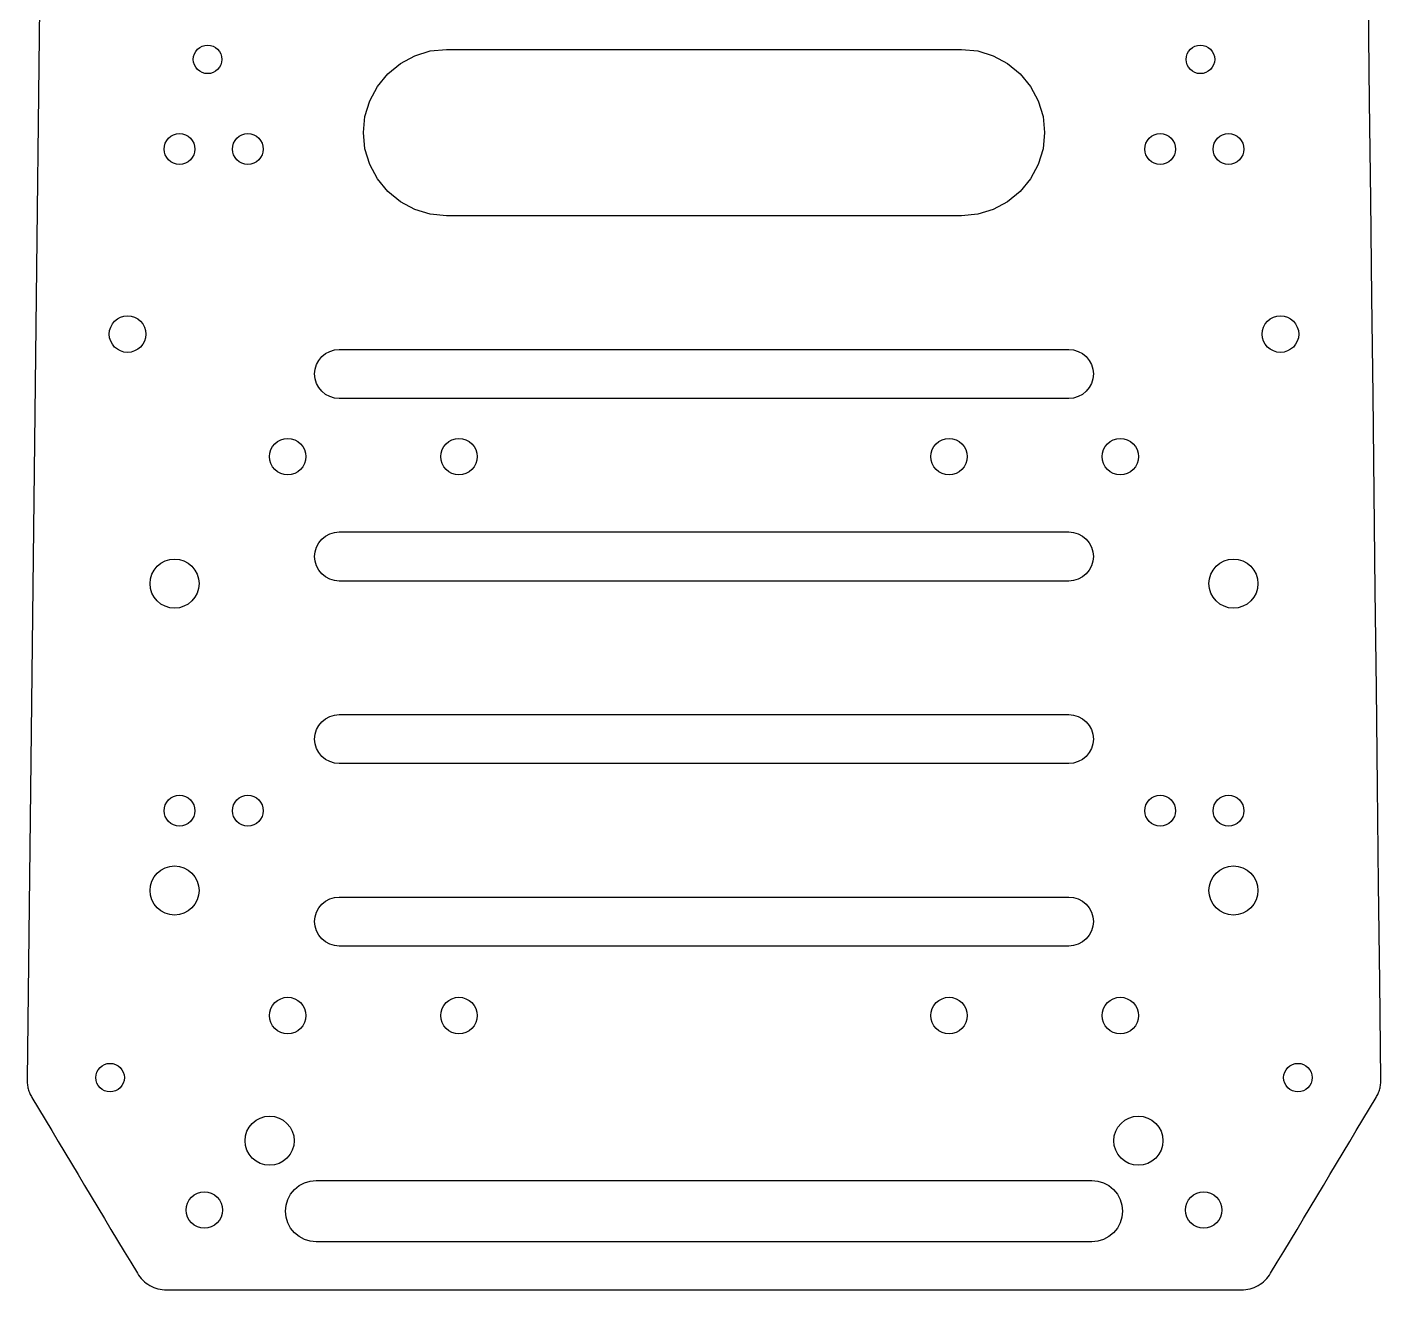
# Model space of a CAD drawing. Header units: millimetres. Extents: x -60 to 60, y -135 to 135.
# Drawn here: x -59.4 to 59.4, y -135 to -24.3 of the extents above; entities that cross this region are included whole.
import ezdxf

# ---------------------------------------------------------------- set-up
doc = ezdxf.new("R2010")
doc.units = ezdxf.units.MM

msp = doc.modelspace()

# ---------------------------------------------------------------- linework, layer by layer
at = {"layer": 'HOLES'}
for points in [[(-42.2845, -27.0972), (-42.3108, -27.3406), (-42.3833, -27.5745), (-42.4973, -27.7912), (-42.6512, -27.9816), (-42.8409, -28.1364), (-43.0567, -28.2522), (-43.2908, -28.3238), (-43.5345, -28.3472), (-43.7782, -28.3238), (-44.0123, -28.2522), (-44.2281, -28.1364), (-44.4178, -27.9816), (-44.5717, -27.7912), (-44.6857, -27.5745), (-44.7582, -27.3406), (-44.7845, -27.0972), (-44.7582, -26.8538), (-44.6857, -26.6199), (-44.5717, -26.4032), (-44.4178, -26.2128), (-44.2281, -26.058), (-44.0123, -25.9423), (-43.7782, -25.8707), (-43.5345, -25.8472), (-43.2908, -25.8707), (-43.0567, -25.9423), (-42.8409, -26.058), (-42.6512, -26.2128), (-42.4973, -26.4032), (-42.3833, -26.6199), (-42.3108, -26.8538)], [(44.7845, -27.0972), (44.7582, -27.3406), (44.6857, -27.5745), (44.5717, -27.7912), (44.4178, -27.9816), (44.2281, -28.1364), (44.0123, -28.2522), (43.7782, -28.3238), (43.5345, -28.3472), (43.2908, -28.3238), (43.0567, -28.2522), (42.8409, -28.1364), (42.6512, -27.9816), (42.4973, -27.7912), (42.3833, -27.5745), (42.3108, -27.3406), (42.2845, -27.0972), (42.3108, -26.8538), (42.3833, -26.6199), (42.4973, -26.4032), (42.6512, -26.2128), (42.8409, -26.058), (43.0567, -25.9423), (43.2908, -25.8707), (43.5345, -25.8472), (43.7782, -25.8707), (44.0123, -25.9423), (44.2281, -26.058), (44.4178, -26.2128), (44.5717, -26.4032), (44.6857, -26.6199), (44.7582, -26.8538)], [(-22.5788, -26.221), (0, -26.221), (22.5788, -26.221), (24.0013, -26.3614), (25.3691, -26.7761), (26.6287, -27.4519), (27.7351, -28.3568), (28.6406, -29.4628), (29.3157, -30.7227), (29.7306, -32.0905), (29.8708, -33.513), (29.7306, -34.9354), (29.3157, -36.3032), (28.6406, -37.5631), (27.7351, -38.6691), (26.6287, -39.574), (25.3691, -40.2498), (24.0013, -40.6645), (22.5788, -40.8049), (0, -40.8049), (-22.5788, -40.8049), (-24.0013, -40.6645), (-25.3691, -40.2498), (-26.6287, -39.574), (-27.7351, -38.6691), (-28.6406, -37.5631), (-29.3157, -36.3032), (-29.7306, -34.9354), (-29.8708, -33.513), (-29.7306, -32.0905), (-29.3157, -30.7227), (-28.6406, -29.4628), (-27.7351, -28.3568), (-26.6287, -27.4519), (-25.3691, -26.7761), (-24.0013, -26.3614)], [(-47.3476, -34.9579), (-47.3215, -34.6946), (-47.2448, -34.4413), (-47.1199, -34.208), (-46.9522, -34.0033), (-46.747, -33.8361), (-46.514, -33.7107), (-46.261, -33.6333), (-45.9976, -33.6079), (-45.7341, -33.6333), (-45.4811, -33.7107), (-45.2481, -33.8361), (-45.043, -34.0033), (-44.8752, -34.208), (-44.7503, -34.4413), (-44.6736, -34.6946), (-44.6476, -34.9579), (-44.6736, -35.2213), (-44.7503, -35.4745), (-44.8752, -35.7078), (-45.043, -35.9125), (-45.2481, -36.0797), (-45.4811, -36.2051), (-45.7341, -36.2826), (-45.9976, -36.3079), (-46.261, -36.2826), (-46.514, -36.2051), (-46.747, -36.0797), (-46.9522, -35.9125), (-47.1199, -35.7078), (-47.2448, -35.4745), (-47.3215, -35.2213)], [(-41.3524, -34.9579), (-41.3264, -34.6946), (-41.2497, -34.4413), (-41.1248, -34.208), (-40.957, -34.0033), (-40.7519, -33.8361), (-40.5189, -33.7107), (-40.2659, -33.6333), (-40.0024, -33.6079), (-39.739, -33.6333), (-39.486, -33.7107), (-39.253, -33.8361), (-39.0478, -34.0033), (-38.8801, -34.208), (-38.7552, -34.4413), (-38.6785, -34.6946), (-38.6524, -34.9579), (-38.6785, -35.2213), (-38.7552, -35.4745), (-38.8801, -35.7078), (-39.0478, -35.9125), (-39.253, -36.0797), (-39.486, -36.2051), (-39.739, -36.2826), (-40.0024, -36.3079), (-40.2659, -36.2826), (-40.5189, -36.2051), (-40.7519, -36.0797), (-40.957, -35.9125), (-41.1248, -35.7078), (-41.2497, -35.4745), (-41.3264, -35.2213)], [(38.6524, -34.9579), (38.6785, -34.6946), (38.7552, -34.4413), (38.8801, -34.208), (39.0478, -34.0033), (39.253, -33.8361), (39.486, -33.7107), (39.739, -33.6333), (40.0024, -33.6079), (40.2659, -33.6333), (40.5189, -33.7107), (40.7519, -33.8361), (40.957, -34.0033), (41.1248, -34.208), (41.2497, -34.4413), (41.3264, -34.6946), (41.3524, -34.9579), (41.3264, -35.2213), (41.2497, -35.4745), (41.1248, -35.7078), (40.957, -35.9125), (40.7519, -36.0797), (40.5189, -36.2051), (40.2659, -36.2826), (40.0024, -36.3079), (39.739, -36.2826), (39.486, -36.2051), (39.253, -36.0797), (39.0478, -35.9125), (38.8801, -35.7078), (38.7552, -35.4745), (38.6785, -35.2213)], [(44.6476, -34.9579), (44.6736, -34.6946), (44.7503, -34.4413), (44.8752, -34.208), (45.043, -34.0033), (45.2481, -33.8361), (45.4811, -33.7107), (45.7341, -33.6333), (45.9976, -33.6079), (46.261, -33.6333), (46.514, -33.7107), (46.747, -33.8361), (46.9522, -34.0033), (47.1199, -34.208), (47.2448, -34.4413), (47.3215, -34.6946), (47.3476, -34.9579), (47.3215, -35.2213), (47.2448, -35.4745), (47.1199, -35.7078), (46.9522, -35.9125), (46.747, -36.0797), (46.514, -36.2051), (46.261, -36.2826), (45.9976, -36.3079), (45.7341, -36.2826), (45.4811, -36.2051), (45.2481, -36.0797), (45.043, -35.9125), (44.8752, -35.7078), (44.7503, -35.4745), (44.6736, -35.2213)], [(-48.9542, -51.1818), (-48.9851, -51.4939), (-49.076, -51.7941), (-49.2241, -52.0706), (-49.4228, -52.3132), (-49.666, -52.5113), (-49.9422, -52.66), (-50.242, -52.7518), (-50.5542, -52.7818), (-50.8664, -52.7518), (-51.1663, -52.66), (-51.4425, -52.5113), (-51.6856, -52.3132), (-51.8844, -52.0706), (-52.0324, -51.7941), (-52.1233, -51.4939), (-52.1542, -51.1818), (-52.1233, -50.8697), (-52.0324, -50.5695), (-51.8844, -50.293), (-51.6856, -50.0505), (-51.4425, -49.8523), (-51.1663, -49.7037), (-50.8664, -49.6119), (-50.5542, -49.5818), (-50.242, -49.6119), (-49.9422, -49.7037), (-49.666, -49.8523), (-49.4228, -50.0505), (-49.2241, -50.293), (-49.076, -50.5695), (-48.9851, -50.8697)], [(52.1542, -51.1818), (52.1233, -51.4939), (52.0324, -51.7941), (51.8844, -52.0706), (51.6856, -52.3132), (51.4425, -52.5113), (51.1663, -52.66), (50.8664, -52.7518), (50.5542, -52.7818), (50.242, -52.7518), (49.9422, -52.66), (49.666, -52.5113), (49.4228, -52.3132), (49.2241, -52.0706), (49.076, -51.7941), (48.9851, -51.4939), (48.9542, -51.1818), (48.9851, -50.8697), (49.076, -50.5695), (49.2241, -50.293), (49.4228, -50.0505), (49.666, -49.8523), (49.9422, -49.7037), (50.242, -49.6119), (50.5542, -49.5818), (50.8664, -49.6119), (51.1663, -49.7037), (51.4425, -49.8523), (51.6856, -50.0505), (51.8844, -50.293), (52.0324, -50.5695), (52.1233, -50.8697)], [(32, -52.5265), (32.4188, -52.5703), (32.8212, -52.6947), (33.1934, -52.8919), (33.5209, -53.1568), (33.7877, -53.4825), (33.9852, -53.8545), (34.1078, -54.2575), (34.15, -54.6765), (34.1078, -55.0955), (33.9852, -55.4985), (33.7877, -55.8705), (33.5209, -56.1962), (33.1934, -56.4611), (32.8212, -56.6583), (32.4188, -56.7827), (32, -56.8265), (0, -56.8265), (-32, -56.8265), (-32.4188, -56.7827), (-32.8212, -56.6583), (-33.1934, -56.4611), (-33.5209, -56.1962), (-33.7877, -55.8705), (-33.9852, -55.4985), (-34.1078, -55.0955), (-34.15, -54.6765), (-34.1078, -54.2575), (-33.9852, -53.8545), (-33.7877, -53.4825), (-33.5209, -53.1568), (-33.1934, -52.8919), (-32.8212, -52.6947), (-32.4188, -52.5703), (-32, -52.5265), (0, -52.5265)], [(-38.1075, -61.9189), (-38.0766, -61.6068), (-37.9857, -61.3067), (-37.8376, -61.0301), (-37.6388, -60.7876), (-37.3957, -60.5894), (-37.1195, -60.4408), (-36.8197, -60.349), (-36.5075, -60.3189), (-36.1953, -60.349), (-35.8954, -60.4408), (-35.6192, -60.5894), (-35.3761, -60.7876), (-35.1773, -61.0301), (-35.0293, -61.3067), (-34.9383, -61.6068), (-34.9075, -61.9189), (-34.9383, -62.231), (-35.0293, -62.5312), (-35.1773, -62.8077), (-35.3761, -63.0503), (-35.6192, -63.2484), (-35.8954, -63.3971), (-36.1953, -63.4889), (-36.5075, -63.5189), (-36.8197, -63.4889), (-37.1195, -63.3971), (-37.3957, -63.2484), (-37.6388, -63.0503), (-37.8376, -62.8077), (-37.9857, -62.5312), (-38.0766, -62.231)], [(-23.0925, -61.9189), (-23.0617, -61.6068), (-22.9707, -61.3067), (-22.8227, -61.0301), (-22.6239, -60.7876), (-22.3808, -60.5894), (-22.1046, -60.4408), (-21.8047, -60.349), (-21.4925, -60.3189), (-21.1803, -60.349), (-20.8805, -60.4408), (-20.6043, -60.5894), (-20.3612, -60.7876), (-20.1624, -61.0301), (-20.0143, -61.3067), (-19.9234, -61.6068), (-19.8925, -61.9189), (-19.9234, -62.231), (-20.0143, -62.5312), (-20.1624, -62.8077), (-20.3612, -63.0503), (-20.6043, -63.2484), (-20.8805, -63.3971), (-21.1803, -63.4889), (-21.4925, -63.5189), (-21.8047, -63.4889), (-22.1046, -63.3971), (-22.3808, -63.2484), (-22.6239, -63.0503), (-22.8227, -62.8077), (-22.9707, -62.5312), (-23.0617, -62.231)], [(19.8925, -61.9189), (19.9234, -61.6068), (20.0143, -61.3067), (20.1624, -61.0301), (20.3612, -60.7876), (20.6043, -60.5894), (20.8805, -60.4408), (21.1803, -60.349), (21.4925, -60.3189), (21.8047, -60.349), (22.1046, -60.4408), (22.3808, -60.5894), (22.6239, -60.7876), (22.8227, -61.0301), (22.9707, -61.3067), (23.0617, -61.6068), (23.0925, -61.9189), (23.0617, -62.231), (22.9707, -62.5312), (22.8227, -62.8077), (22.6239, -63.0503), (22.3808, -63.2484), (22.1046, -63.3971), (21.8047, -63.4889), (21.4925, -63.5189), (21.1803, -63.4889), (20.8805, -63.3971), (20.6043, -63.2484), (20.3612, -63.0503), (20.1624, -62.8077), (20.0143, -62.5312), (19.9234, -62.231)], [(34.9075, -61.9189), (34.9383, -61.6068), (35.0293, -61.3067), (35.1773, -61.0301), (35.3761, -60.7876), (35.6192, -60.5894), (35.8954, -60.4408), (36.1953, -60.349), (36.5075, -60.3189), (36.8197, -60.349), (37.1195, -60.4408), (37.3957, -60.5894), (37.6388, -60.7876), (37.8376, -61.0301), (37.9857, -61.3067), (38.0766, -61.6068), (38.1075, -61.9189), (38.0766, -62.231), (37.9857, -62.5312), (37.8376, -62.8077), (37.6388, -63.0503), (37.3957, -63.2484), (37.1195, -63.3971), (36.8197, -63.4889), (36.5075, -63.5189), (36.1953, -63.4889), (35.8954, -63.3971), (35.6192, -63.2484), (35.3761, -63.0503), (35.1773, -62.8077), (35.0293, -62.5312), (34.9383, -62.231)], [(32, -68.5265), (32.4188, -68.5703), (32.8212, -68.6947), (33.1934, -68.8919), (33.5209, -69.1568), (33.7877, -69.4825), (33.9852, -69.8545), (34.1078, -70.2575), (34.15, -70.6765), (34.1078, -71.0955), (33.9852, -71.4985), (33.7877, -71.8705), (33.5209, -72.1962), (33.1934, -72.4611), (32.8212, -72.6583), (32.4188, -72.7827), (32, -72.8265), (0, -72.8265), (-32, -72.8265), (-32.4188, -72.7827), (-32.8212, -72.6583), (-33.1934, -72.4611), (-33.5209, -72.1962), (-33.7877, -71.8705), (-33.9852, -71.4985), (-34.1078, -71.0955), (-34.15, -70.6765), (-34.1078, -70.2575), (-33.9852, -69.8545), (-33.7877, -69.4825), (-33.5209, -69.1568), (-33.1934, -68.8919), (-32.8212, -68.6947), (-32.4188, -68.5703), (-32, -68.5265), (0, -68.5265)], [(-48.58, -73.0534), (-48.5385, -72.634), (-48.4163, -72.2306), (-48.2174, -71.859), (-47.9503, -71.5331), (-47.6236, -71.2668), (-47.2524, -71.0671), (-46.8495, -70.9437), (-46.43, -70.9034), (-46.0105, -70.9437), (-45.6075, -71.0671), (-45.2364, -71.2668), (-44.9097, -71.5331), (-44.6426, -71.859), (-44.4437, -72.2306), (-44.3215, -72.634), (-44.28, -73.0534), (-44.3215, -73.4728), (-44.4437, -73.8761), (-44.6426, -74.2477), (-44.9097, -74.5736), (-45.2364, -74.8399), (-45.6075, -75.0396), (-46.0105, -75.163), (-46.43, -75.2034), (-46.8495, -75.163), (-47.2524, -75.0396), (-47.6236, -74.8399), (-47.9503, -74.5736), (-48.2174, -74.2477), (-48.4163, -73.8761), (-48.5385, -73.4728)], [(48.58, -73.0534), (48.5385, -73.4728), (48.4163, -73.8761), (48.2174, -74.2477), (47.9503, -74.5736), (47.6236, -74.8399), (47.2524, -75.0396), (46.8495, -75.163), (46.43, -75.2034), (46.0105, -75.163), (45.6075, -75.0396), (45.2364, -74.8399), (44.9097, -74.5736), (44.6426, -74.2477), (44.4437, -73.8761), (44.3215, -73.4728), (44.28, -73.0534), (44.3215, -72.634), (44.4437, -72.2306), (44.6426, -71.859), (44.9097, -71.5331), (45.2364, -71.2668), (45.6075, -71.0671), (46.0105, -70.9437), (46.43, -70.9034), (46.8495, -70.9437), (47.2524, -71.0671), (47.6236, -71.2668), (47.9503, -71.5331), (48.2174, -71.859), (48.4163, -72.2306), (48.5385, -72.634)], [(32, -88.8265), (0, -88.8265), (-32, -88.8265), (-32.4188, -88.7827), (-32.8212, -88.6583), (-33.1934, -88.4611), (-33.5209, -88.1962), (-33.7877, -87.8705), (-33.9852, -87.4985), (-34.1078, -87.0955), (-34.15, -86.6765), (-34.1078, -86.2575), (-33.9852, -85.8545), (-33.7877, -85.4825), (-33.5209, -85.1568), (-33.1934, -84.8919), (-32.8212, -84.6947), (-32.4188, -84.5703), (-32, -84.5265), (0, -84.5265), (32, -84.5265), (32.4188, -84.5703), (32.8212, -84.6947), (33.1934, -84.8919), (33.5209, -85.1568), (33.7877, -85.4825), (33.9852, -85.8545), (34.1078, -86.2575), (34.15, -86.6765), (34.1078, -87.0955), (33.9852, -87.4985), (33.7877, -87.8705), (33.5209, -88.1962), (33.1934, -88.4611), (32.8212, -88.6583), (32.4188, -88.7827)], [(-47.3476, -92.9579), (-47.3215, -92.6946), (-47.2448, -92.4413), (-47.1199, -92.208), (-46.9522, -92.0033), (-46.747, -91.8361), (-46.514, -91.7107), (-46.261, -91.6333), (-45.9976, -91.6079), (-45.7341, -91.6333), (-45.4811, -91.7107), (-45.2481, -91.8361), (-45.043, -92.0033), (-44.8752, -92.208), (-44.7503, -92.4413), (-44.6736, -92.6946), (-44.6476, -92.9579), (-44.6736, -93.2213), (-44.7503, -93.4745), (-44.8752, -93.7078), (-45.043, -93.9125), (-45.2481, -94.0797), (-45.4811, -94.2051), (-45.7341, -94.2826), (-45.9976, -94.3079), (-46.261, -94.2826), (-46.514, -94.2051), (-46.747, -94.0797), (-46.9522, -93.9125), (-47.1199, -93.7078), (-47.2448, -93.4745), (-47.3215, -93.2213)], [(-41.3524, -92.9579), (-41.3264, -92.6946), (-41.2497, -92.4413), (-41.1248, -92.208), (-40.957, -92.0033), (-40.7519, -91.8361), (-40.5189, -91.7107), (-40.2659, -91.6333), (-40.0024, -91.6079), (-39.739, -91.6333), (-39.486, -91.7107), (-39.253, -91.8361), (-39.0478, -92.0033), (-38.8801, -92.208), (-38.7552, -92.4413), (-38.6785, -92.6946), (-38.6524, -92.9579), (-38.6785, -93.2213), (-38.7552, -93.4745), (-38.8801, -93.7078), (-39.0478, -93.9125), (-39.253, -94.0797), (-39.486, -94.2051), (-39.739, -94.2826), (-40.0024, -94.3079), (-40.2659, -94.2826), (-40.5189, -94.2051), (-40.7519, -94.0797), (-40.957, -93.9125), (-41.1248, -93.7078), (-41.2497, -93.4745), (-41.3264, -93.2213)], [(38.6524, -92.9579), (38.6785, -92.6946), (38.7552, -92.4413), (38.8801, -92.208), (39.0478, -92.0033), (39.253, -91.8361), (39.486, -91.7107), (39.739, -91.6333), (40.0024, -91.6079), (40.2659, -91.6333), (40.5189, -91.7107), (40.7519, -91.8361), (40.957, -92.0033), (41.1248, -92.208), (41.2497, -92.4413), (41.3264, -92.6946), (41.3524, -92.9579), (41.3264, -93.2213), (41.2497, -93.4745), (41.1248, -93.7078), (40.957, -93.9125), (40.7519, -94.0797), (40.5189, -94.2051), (40.2659, -94.2826), (40.0024, -94.3079), (39.739, -94.2826), (39.486, -94.2051), (39.253, -94.0797), (39.0478, -93.9125), (38.8801, -93.7078), (38.7552, -93.4745), (38.6785, -93.2213)], [(44.6476, -92.9579), (44.6736, -92.6946), (44.7503, -92.4413), (44.8752, -92.208), (45.043, -92.0033), (45.2481, -91.8361), (45.4811, -91.7107), (45.7341, -91.6333), (45.9976, -91.6079), (46.261, -91.6333), (46.514, -91.7107), (46.747, -91.8361), (46.9522, -92.0033), (47.1199, -92.208), (47.2448, -92.4413), (47.3215, -92.6946), (47.3476, -92.9579), (47.3215, -93.2213), (47.2448, -93.4745), (47.1199, -93.7078), (46.9522, -93.9125), (46.747, -94.0797), (46.514, -94.2051), (46.261, -94.2826), (45.9976, -94.3079), (45.7341, -94.2826), (45.4811, -94.2051), (45.2481, -94.0797), (45.043, -93.9125), (44.8752, -93.7078), (44.7503, -93.4745), (44.6736, -93.2213)], [(-48.58, -99.9534), (-48.5385, -99.534), (-48.4163, -99.1306), (-48.2174, -98.759), (-47.9503, -98.4331), (-47.6236, -98.1668), (-47.2524, -97.9671), (-46.8495, -97.8437), (-46.43, -97.8034), (-46.0105, -97.8437), (-45.6075, -97.9671), (-45.2364, -98.1668), (-44.9097, -98.4331), (-44.6426, -98.759), (-44.4437, -99.1306), (-44.3215, -99.534), (-44.28, -99.9534), (-44.3215, -100.3728), (-44.4437, -100.7761), (-44.6426, -101.1477), (-44.9097, -101.4736), (-45.2364, -101.7399), (-45.6075, -101.9396), (-46.0105, -102.063), (-46.43, -102.1034), (-46.8495, -102.063), (-47.2524, -101.9396), (-47.6236, -101.7399), (-47.9503, -101.4736), (-48.2174, -101.1477), (-48.4163, -100.7761), (-48.5385, -100.3728)], [(48.58, -99.9534), (48.5385, -100.3728), (48.4163, -100.7761), (48.2174, -101.1477), (47.9503, -101.4736), (47.6236, -101.7399), (47.2524, -101.9396), (46.8495, -102.063), (46.43, -102.1034), (46.0105, -102.063), (45.6075, -101.9396), (45.2364, -101.7399), (44.9097, -101.4736), (44.6426, -101.1477), (44.4437, -100.7761), (44.3215, -100.3728), (44.28, -99.9534), (44.3215, -99.534), (44.4437, -99.1306), (44.6426, -98.759), (44.9097, -98.4331), (45.2364, -98.1668), (45.6075, -97.9671), (46.0105, -97.8437), (46.43, -97.8034), (46.8495, -97.8437), (47.2524, -97.9671), (47.6236, -98.1668), (47.9503, -98.4331), (48.2174, -98.759), (48.4163, -99.1306), (48.5385, -99.534)], [(32, -104.8265), (0, -104.8265), (-32, -104.8265), (-32.4188, -104.7827), (-32.8212, -104.6583), (-33.1934, -104.4611), (-33.5209, -104.1962), (-33.7877, -103.8705), (-33.9852, -103.4985), (-34.1078, -103.0955), (-34.15, -102.6765), (-34.1078, -102.2575), (-33.9852, -101.8545), (-33.7877, -101.4825), (-33.5209, -101.1568), (-33.1934, -100.8919), (-32.8212, -100.6947), (-32.4188, -100.5703), (-32, -100.5265), (0, -100.5265), (32, -100.5265), (32.4188, -100.5703), (32.8212, -100.6947), (33.1934, -100.8919), (33.5209, -101.1568), (33.7877, -101.4825), (33.9852, -101.8545), (34.1078, -102.2575), (34.15, -102.6765), (34.1078, -103.0955), (33.9852, -103.4985), (33.7877, -103.8705), (33.5209, -104.1962), (33.1934, -104.4611), (32.8212, -104.6583), (32.4188, -104.7827)], [(-38.1075, -110.9189), (-38.0766, -110.6068), (-37.9857, -110.3067), (-37.8376, -110.0301), (-37.6388, -109.7876), (-37.3957, -109.5894), (-37.1195, -109.4408), (-36.8197, -109.349), (-36.5075, -109.3189), (-36.1953, -109.349), (-35.8954, -109.4408), (-35.6192, -109.5894), (-35.3761, -109.7876), (-35.1773, -110.0301), (-35.0293, -110.3067), (-34.9383, -110.6068), (-34.9075, -110.9189), (-34.9383, -111.231), (-35.0293, -111.5312), (-35.1773, -111.8077), (-35.3761, -112.0503), (-35.6192, -112.2484), (-35.8954, -112.3971), (-36.1953, -112.4889), (-36.5075, -112.5189), (-36.8197, -112.4889), (-37.1195, -112.3971), (-37.3957, -112.2484), (-37.6388, -112.0503), (-37.8376, -111.8077), (-37.9857, -111.5312), (-38.0766, -111.231)], [(-23.0925, -110.9189), (-23.0617, -110.6068), (-22.9707, -110.3067), (-22.8227, -110.0301), (-22.6239, -109.7876), (-22.3808, -109.5894), (-22.1046, -109.4408), (-21.8047, -109.349), (-21.4925, -109.3189), (-21.1803, -109.349), (-20.8805, -109.4408), (-20.6043, -109.5894), (-20.3612, -109.7876), (-20.1624, -110.0301), (-20.0143, -110.3067), (-19.9234, -110.6068), (-19.8925, -110.9189), (-19.9234, -111.231), (-20.0143, -111.5312), (-20.1624, -111.8077), (-20.3612, -112.0503), (-20.6043, -112.2484), (-20.8805, -112.3971), (-21.1803, -112.4889), (-21.4925, -112.5189), (-21.8047, -112.4889), (-22.1046, -112.3971), (-22.3808, -112.2484), (-22.6239, -112.0503), (-22.8227, -111.8077), (-22.9707, -111.5312), (-23.0617, -111.231)], [(19.8925, -110.9189), (19.9234, -110.6068), (20.0143, -110.3067), (20.1624, -110.0301), (20.3612, -109.7876), (20.6043, -109.5894), (20.8805, -109.4408), (21.1803, -109.349), (21.4925, -109.3189), (21.8047, -109.349), (22.1046, -109.4408), (22.3808, -109.5894), (22.6239, -109.7876), (22.8227, -110.0301), (22.9707, -110.3067), (23.0617, -110.6068), (23.0925, -110.9189), (23.0617, -111.231), (22.9707, -111.5312), (22.8227, -111.8077), (22.6239, -112.0503), (22.3808, -112.2484), (22.1046, -112.3971), (21.8047, -112.4889), (21.4925, -112.5189), (21.1803, -112.4889), (20.8805, -112.3971), (20.6043, -112.2484), (20.3612, -112.0503), (20.1624, -111.8077), (20.0143, -111.5312), (19.9234, -111.231)], [(34.9075, -110.9189), (34.9383, -110.6068), (35.0293, -110.3067), (35.1773, -110.0301), (35.3761, -109.7876), (35.6192, -109.5894), (35.8954, -109.4408), (36.1953, -109.349), (36.5075, -109.3189), (36.8197, -109.349), (37.1195, -109.4408), (37.3957, -109.5894), (37.6388, -109.7876), (37.8376, -110.0301), (37.9857, -110.3067), (38.0766, -110.6068), (38.1075, -110.9189), (38.0766, -111.231), (37.9857, -111.5312), (37.8376, -111.8077), (37.6388, -112.0503), (37.3957, -112.2484), (37.1195, -112.3971), (36.8197, -112.4889), (36.5075, -112.5189), (36.1953, -112.4889), (35.8954, -112.3971), (35.6192, -112.2484), (35.3761, -112.0503), (35.1773, -111.8077), (35.0293, -111.5312), (34.9383, -111.231)], [(-50.833, -116.3572), (-50.8593, -116.6006), (-50.9318, -116.8345), (-51.0458, -117.0513), (-51.1997, -117.2417), (-51.3894, -117.3964), (-51.6052, -117.5122), (-51.8393, -117.5838), (-52.083, -117.6072), (-52.3267, -117.5838), (-52.5608, -117.5122), (-52.7766, -117.3964), (-52.9663, -117.2417), (-53.1202, -117.0513), (-53.2342, -116.8345), (-53.3067, -116.6006), (-53.333, -116.3572), (-53.3067, -116.1139), (-53.2342, -115.88), (-53.1202, -115.6632), (-52.9663, -115.4728), (-52.7766, -115.3181), (-52.5608, -115.2023), (-52.3267, -115.1307), (-52.083, -115.1072), (-51.8393, -115.1307), (-51.6052, -115.2023), (-51.3894, -115.3181), (-51.1997, -115.4728), (-51.0458, -115.6632), (-50.9318, -115.88), (-50.8593, -116.1139)], [(53.333, -116.3572), (53.3067, -116.6006), (53.2342, -116.8345), (53.1202, -117.0513), (52.9663, -117.2417), (52.7766, -117.3964), (52.5608, -117.5122), (52.3267, -117.5838), (52.083, -117.6072), (51.8393, -117.5838), (51.6052, -117.5122), (51.3894, -117.3964), (51.1997, -117.2417), (51.0458, -117.0513), (50.9318, -116.8345), (50.8593, -116.6006), (50.833, -116.3572), (50.8593, -116.1139), (50.9318, -115.88), (51.0458, -115.6632), (51.1997, -115.4728), (51.3894, -115.3181), (51.6052, -115.2023), (51.8393, -115.1307), (52.083, -115.1072), (52.3267, -115.1307), (52.5608, -115.2023), (52.7766, -115.3181), (52.9663, -115.4728), (53.1202, -115.6632), (53.2342, -115.88), (53.3067, -116.1139)], [(-35.9416, -121.8873), (-35.9831, -122.3067), (-36.1052, -122.71), (-36.3041, -123.0816), (-36.5713, -123.4076), (-36.8979, -123.6738), (-37.2691, -123.8736), (-37.672, -123.9969), (-38.0916, -124.0373), (-38.5111, -123.9969), (-38.914, -123.8736), (-39.2852, -123.6738), (-39.6118, -123.4076), (-39.879, -123.0816), (-40.0779, -122.71), (-40.2001, -122.3067), (-40.2416, -121.8873), (-40.2001, -121.4679), (-40.0779, -121.0646), (-39.879, -120.693), (-39.6118, -120.367), (-39.2852, -120.1008), (-38.914, -119.901), (-38.5111, -119.7777), (-38.0916, -119.7373), (-37.672, -119.7777), (-37.2691, -119.901), (-36.8979, -120.1008), (-36.5713, -120.367), (-36.3041, -120.693), (-36.1052, -121.0646), (-35.9831, -121.4679)], [(35.9416, -121.8873), (35.9831, -121.4679), (36.1052, -121.0646), (36.3041, -120.693), (36.5713, -120.367), (36.8979, -120.1008), (37.2691, -119.901), (37.672, -119.7777), (38.0916, -119.7373), (38.5111, -119.7777), (38.914, -119.901), (39.2852, -120.1008), (39.6118, -120.367), (39.879, -120.693), (40.0779, -121.0646), (40.2001, -121.4679), (40.2416, -121.8873), (40.2001, -122.3067), (40.0779, -122.71), (39.879, -123.0816), (39.6118, -123.4076), (39.2852, -123.6738), (38.914, -123.8736), (38.5111, -123.9969), (38.0916, -124.0373), (37.672, -123.9969), (37.2691, -123.8736), (36.8979, -123.6738), (36.5713, -123.4076), (36.3041, -123.0816), (36.1052, -122.71), (35.9831, -122.3067)], [(-34.018, -125.3701), (0, -125.3701), (34.018, -125.3701), (34.5423, -125.422), (35.0465, -125.5747), (35.511, -125.8234), (35.9184, -126.1573), (36.2513, -126.5657), (36.501, -127.0297), (36.6552, -127.5334), (36.7057, -128.0578), (36.6552, -128.5822), (36.501, -129.0859), (36.2513, -129.5499), (35.9184, -129.9583), (35.511, -130.2922), (35.0465, -130.5408), (34.5423, -130.6936), (34.018, -130.7454), (0, -130.7454), (-34.018, -130.7454), (-34.5423, -130.6936), (-35.0465, -130.5408), (-35.511, -130.2922), (-35.9184, -129.9583), (-36.2513, -129.5499), (-36.501, -129.0859), (-36.6552, -128.5822), (-36.7057, -128.0578), (-36.6552, -127.5334), (-36.501, -127.0297), (-36.2513, -126.5657), (-35.9184, -126.1573), (-35.511, -125.8234), (-35.0465, -125.5747), (-34.5423, -125.422)], [(-42.22, -127.9689), (-42.2509, -128.281), (-42.3418, -128.5812), (-42.4898, -128.8577), (-42.6886, -129.1003), (-42.9317, -129.2984), (-43.208, -129.4471), (-43.5078, -129.5388), (-43.82, -129.5689), (-44.1322, -129.5388), (-44.4321, -129.4471), (-44.7083, -129.2984), (-44.9514, -129.1003), (-45.1502, -128.8577), (-45.2982, -128.5812), (-45.3891, -128.281), (-45.42, -127.9689), (-45.3891, -127.6568), (-45.2982, -127.3566), (-45.1502, -127.0801), (-44.9514, -126.8375), (-44.7083, -126.6394), (-44.4321, -126.4907), (-44.1322, -126.3989), (-43.82, -126.3689), (-43.5078, -126.3989), (-43.208, -126.4907), (-42.9317, -126.6394), (-42.6886, -126.8375), (-42.4898, -127.0801), (-42.3418, -127.3566), (-42.2509, -127.6568)], [(42.22, -127.9689), (42.2509, -127.6568), (42.3418, -127.3566), (42.4898, -127.0801), (42.6886, -126.8375), (42.9317, -126.6394), (43.208, -126.4907), (43.5078, -126.3989), (43.82, -126.3689), (44.1322, -126.3989), (44.4321, -126.4907), (44.7083, -126.6394), (44.9514, -126.8375), (45.1502, -127.0801), (45.2982, -127.3566), (45.3891, -127.6568), (45.42, -127.9689), (45.3891, -128.281), (45.2982, -128.5812), (45.1502, -128.8577), (44.9514, -129.1003), (44.7083, -129.2984), (44.4321, -129.4471), (44.1322, -129.5388), (43.82, -129.5689), (43.5078, -129.5388), (43.208, -129.4471), (42.9317, -129.2984), (42.6886, -129.1003), (42.4898, -128.8577), (42.3418, -128.5812), (42.2509, -128.281)]]:
    msp.add_lwpolyline(points, close=True, dxfattribs=at)
at = {"layer": 'OUTLINE'}
msp.add_lwpolyline([(-57.7785, 20.6388), (-58.5716, -47.9489), (-59.3646, -116.5367), (-59.3639, -116.6402), (-59.3595, -116.7435), (-59.3514, -116.8467), (-59.3397, -116.9495), (-59.3245, -117.0519), (-59.3058, -117.1537), (-59.2838, -117.2548), (-59.2584, -117.3552), (-59.2297, -117.4546), (-59.1977, -117.553), (-59.1624, -117.6503), (-59.1238, -117.7463), (-59.082, -117.841), (-59.0369, -117.9342), (-58.9886, -118.0257), (-58.937, -118.1154), (-58.3593, -119.0777), (-57.7816, -120.0401), (-57.2039, -121.0024), (-56.6262, -121.9648), (-56.0486, -122.9271), (-55.4709, -123.8895), (-54.8932, -124.8518), (-54.3155, -125.8142), (-53.7378, -126.7765), (-53.1601, -127.7388), (-52.5824, -128.7012), (-52.0048, -129.6635), (-51.4271, -130.6259), (-50.8494, -131.5882), (-50.2717, -132.5506), (-49.694, -133.5129), (-49.5891, -133.675), (-49.4737, -133.8297), (-49.3486, -133.9769), (-49.2147, -134.1159), (-49.0723, -134.2463), (-48.9221, -134.3675), (-48.7644, -134.4789), (-48.5997, -134.5797), (-48.4285, -134.669), (-48.2519, -134.7469), (-48.0706, -134.8133), (-47.8855, -134.8682), (-47.6974, -134.9116), (-47.5069, -134.943), (-47.3148, -134.9623), (-47.1219, -134.9689), (0, -134.9689), (47.1219, -134.9689), (47.3148, -134.9623), (47.5069, -134.943), (47.6974, -134.9116), (47.8855, -134.8682), (48.0706, -134.8133), (48.2519, -134.7469), (48.4285, -134.669), (48.5997, -134.5797), (48.7644, -134.4789), (48.9221, -134.3675), (49.0723, -134.2463), (49.2147, -134.1159), (49.3486, -133.9769), (49.4737, -133.8297), (49.5891, -133.675), (49.694, -133.5129), (50.2717, -132.5506), (50.8494, -131.5882), (51.4271, -130.6259), (52.0048, -129.6635), (52.5824, -128.7012), (53.1601, -127.7388), (53.7378, -126.7765), (54.3155, -125.8142), (54.8932, -124.8518), (55.4709, -123.8895), (56.0486, -122.9271), (56.6262, -121.9648), (57.2039, -121.0024), (57.7816, -120.0401), (58.3593, -119.0777), (58.937, -118.1154), (58.9886, -118.0257), (59.0369, -117.9342), (59.082, -117.841), (59.1238, -117.7463), (59.1624, -117.6503), (59.1977, -117.553), (59.2297, -117.4546), (59.2584, -117.3552), (59.2838, -117.2548), (59.3058, -117.1537), (59.3245, -117.0519), (59.3397, -116.9495), (59.3514, -116.8467), (59.3595, -116.7435), (59.3639, -116.6402), (59.3646, -116.5367), (59.2655, -107.9632), (59.1664, -99.3897), (59.0672, -90.8163), (58.9681, -82.2428), (58.869, -73.6693), (58.7698, -65.0959), (58.6707, -56.5224), (58.5716, -47.9489), (58.4724, -39.3755), (58.3733, -30.802), (58.2741, -22.2285)], dxfattribs=at)

doc.saveas('drawing.dxf')
